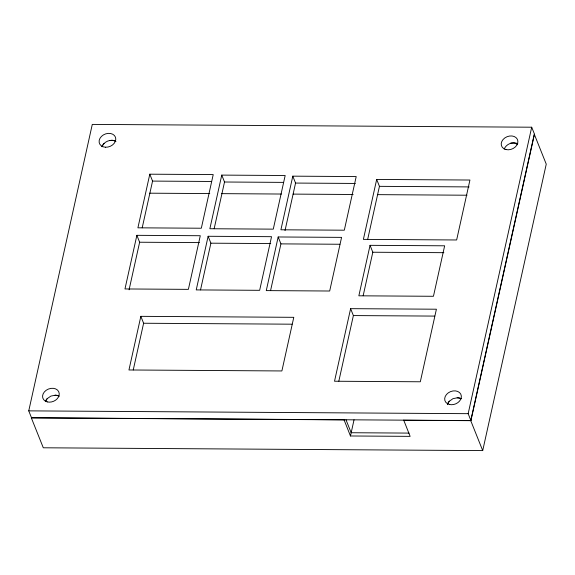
<?xml version="1.0" encoding="UTF-8"?>
<svg xmlns="http://www.w3.org/2000/svg" width="575" height="575" viewBox="0 0 575 575"><rect width="100%" height="100%" fill="white"/><g stroke="black" fill="none" stroke-linecap="round" stroke-linejoin="round"><path stroke-width="0.86" d="M28.75 410.866L92.288 124.401L531.702 127.212L534.462 134.119L470.925 420.584L31.51 417.773L28.75 410.866L468.158 413.677L470.925 420.584M149.802 174.189L137.907 227.822L201.322 228.225L213.217 174.592L149.802 174.189L152.562 181.089L142.205 227.808M136.872 235.319L124.969 288.952L188.384 289.362L200.28 235.728L136.872 235.319L139.632 242.226L129.08 289.807M140.846 316.336L128.951 369.977L281.887 370.954L293.782 317.321L140.846 316.336L143.613 323.243L133.249 369.955M208.128 236.275L196.233 289.908L259.648 290.317L271.544 236.684L208.128 236.275L210.888 243.182L200.531 289.893M221.756 175.102L209.861 228.735L273.276 229.145L285.171 175.512L221.756 175.102L224.523 182.009L214.159 228.721M278.171 236.972L266.275 290.605L329.683 291.015L341.579 237.374L278.171 236.972L280.931 243.879L270.573 290.591M292.797 176.158L280.902 229.792L344.31 230.201L356.205 176.561L292.797 176.158L295.557 183.066L285.006 230.64M376.683 179.436L363.386 239.38L456.643 239.976L469.933 180.032L376.683 179.436L379.442 186.336L367.691 239.329M350.613 308.667L334.521 381.232L420.311 381.778L436.403 309.213L350.613 308.667L353.373 315.574L338.833 381.139M370.048 245.324L358.85 295.809L433.449 296.283L444.647 245.805L370.048 245.324L372.808 252.231L363.156 295.751M403.715 420.152L410.133 436.36L350.455 435.979L344.03 419.772M350.455 435.979L354.035 419.822M468.158 413.677L531.702 127.212M482.713 450.599L470.745 420.677L534.283 134.212L546.25 164.134L482.713 450.599L43.297 447.788L31.33 417.867L344.008 419.865M115.97 141.407A8.589 6.641 -21.8 0 0 112.175 140.271C108.316 140.171 104.521 142.111 102.494 145.446A8.589 6.641 -21.8 0 0 101.983 146.639M45.439 401.558A8.589 6.641 -21.8 0 1 47.143 398.698L50.895 396.082L55.02 395.269A8.589 6.641 -21.8 0 1 58.916 396.225M447.551 404.132A8.589 6.641 -21.8 0 1 449.255 401.271L452.999 398.655L457.132 397.842A8.589 6.641 -21.8 0 1 461.028 398.798M104.161 143.369L102.875 145.001A8.589 6.641 -21.8 0 0 102.091 146.776M55.02 395.269L55.2 395.176A8.589 6.641 -21.8 0 1 59.096 396.132M457.132 397.842L457.312 397.749A8.589 6.641 -21.8 0 1 461.207 398.705M510.42 143.197L513.849 142.83A8.589 6.641 -21.8 0 1 517.752 143.786M109.387 140.573L111.564 140.35A8.589 6.641 -21.8 0 1 115.46 141.306M152.562 181.089L211.514 181.47M224.523 182.009L283.468 182.383M295.557 183.066L355.393 183.447M379.442 186.336L469.114 186.911M149.694 193.186L209.746 193.574M221.397 193.646L281.455 194.034M293.106 194.106L353.158 194.494M377.358 194.645L466.993 195.22M139.632 242.226L199.467 242.607M210.888 243.182L270.732 243.563M280.931 243.879L339.875 244.253M372.808 252.231L443.857 252.684M353.373 315.574L434.7 316.092M143.613 323.243L292.078 324.192M403.693 420.253L470.745 420.677M409.077 433.097L351.174 432.731L346.021 419.836M517.543 144.677A8.589 6.641 -21.8 0 0 514.086 143.06L511.678 143.053A8.589 6.641 -21.8 0 0 504.268 149.119M45.619 401.458A8.589 6.641 -21.8 0 1 47.323 398.597M447.566 404.635A8.589 6.641 -21.8 0 1 449.434 401.177M505.942 149.558A8.589 6.641 -21.8 0 0 517.874 141.127A8.589 6.641 -21.8 0 0 504.836 137.921A8.589 6.641 -21.8 0 0 505.942 149.558M105.469 147.222A8.589 6.641 -21.8 0 0 115.453 137.195A8.589 6.641 -21.8 0 0 101.401 136.462A8.589 6.641 -21.8 0 0 105.469 147.222M47.287 401.903A8.589 6.641 -21.8 0 0 59.225 393.465A8.589 6.641 -21.8 0 0 46.187 390.267A8.589 6.641 -21.8 0 0 47.287 401.903M449.398 404.477A8.589 6.641 -21.8 0 0 461.337 396.038A8.589 6.641 -21.8 0 0 448.299 392.84A8.589 6.641 -21.8 0 0 449.398 404.477"/></g></svg>
